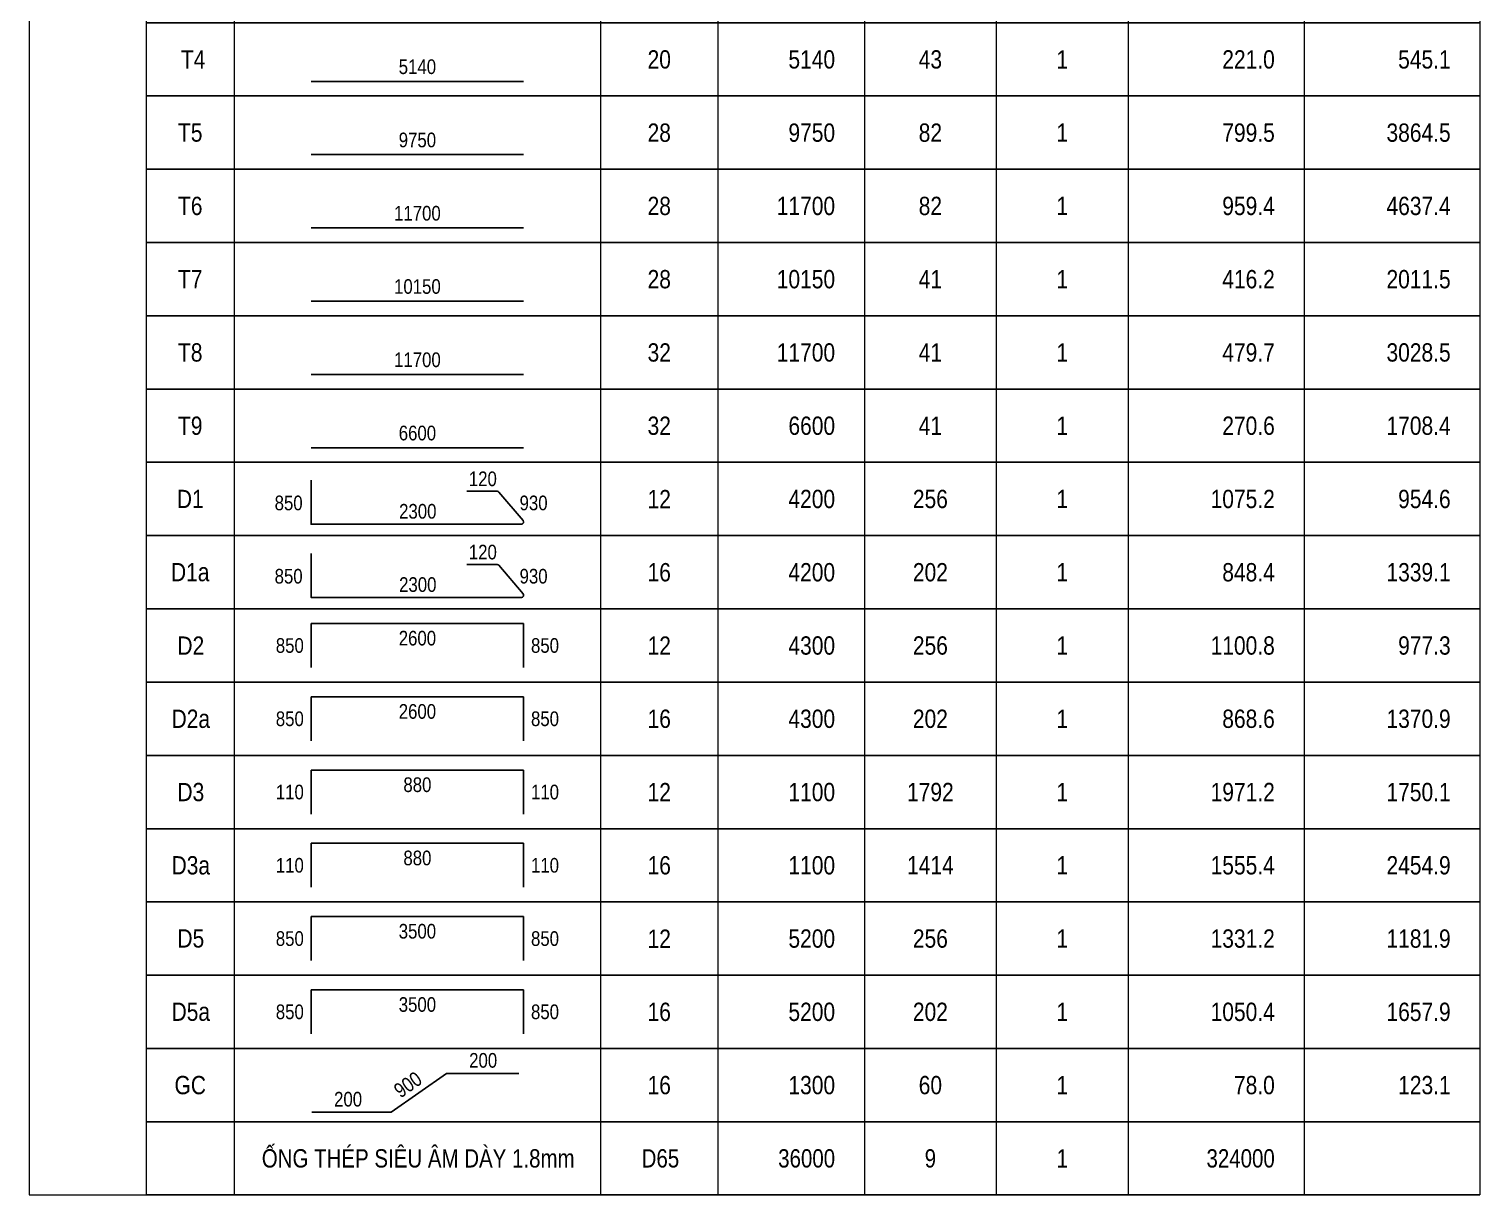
# Model space of a CAD drawing. Header units: millimetres. Extents: x -143483 to 1166745, y -1448440 to -1202244.
# Drawn here: x 384965 to 401465, y -1441116 to -1427854 of the extents above; entities that cross this region are included whole.
import ezdxf
from ezdxf.enums import TextEntityAlignment as Align

# ---------------------------------------------------------------- set-up
doc = ezdxf.new("R2010")
doc.units = ezdxf.units.MM
doc.header["$LTSCALE"] = 30
doc.layers.get('0').update_dxf_attribs({"lineweight": 9})
for name, color, linetype in [('ccu11-Text', 31, 'Continuous'), ('ccu11-Thep', 4, 'Continuous'), ('ccu12-Dai', 6, 'Continuous'), ('ccu12-Manh', 8, 'Continuous'), ('TEXT', 31, 'Continuous'), ('THEP', 4, 'Continuous')]:
    doc.layers.add(name, color=color, linetype=linetype)
doc.styles.add('Arial Narrow', font='ARIALN.TTF')
doc.styles.add('ccu11_simli', font='vnsimli.shx', dxfattribs={"width": 0.8})
doc.styles.add('ccu12-Arial', font='arial_0.ttf', dxfattribs={"width": 0.8})
doc.styles.add('ROMANS', font='arial_0.ttf', dxfattribs={"width": 0.8})

# ---------------------------------------------------------------- blocks, each defined once
blk = doc.blocks.new('TK_0')
at = {"layer": 'TEXT', "style": 'ROMANS', "width": 0.8}
for tag, p in [('SH', (600, -500)), ('DK', (7000, -500)), ('SL', (10700, -500)), ('SCK', (12500, -500))]:
    blk.add_attdef(tag, text='', height=250, dxfattribs=at).set_placement(p, align=Align.MIDDLE)
for tag, p in [('L', (9400, -500)), ('LA', (15400, -500)), ('KL', (17800, -500))]:
    blk.add_attdef(tag, text='', height=250, dxfattribs=at).set_placement(p, align=Align.MIDDLE_RIGHT)
blk = doc.blocks.new('*U4417')
at = {"layer": 'ccu12-Manh'}
blk.add_line((-7583, 0), (7583, 0), dxfattribs=at)
blk = doc.blocks.new('*U4418')
at = {"color": 0, "linetype": 'ByBlock', "lineweight": -2, "transparency": 16777216}
for p in [(0, 0), (0, -833), (0, -1667), (0, -2500), (0, -3333), (0, -4167), (0, -5000), (0, -5833), (0, -6667), (0, -7500), (0, -8333), (0, -9167), (0, -10000), (0, -10833), (0, -11667), (0, -12500), (0, -13333), (0, -14167), (0, -15000), (0, -15833), (0, -16667), (0, -17500), (0, -18333), (0, -19167), (0, -20000), (0, -20833), (0, -21667), (0, -22500), (0, -23333), (0, -24167), (0, -25000), (0, -25833)]:
    blk.add_blockref('*U4417', p, dxfattribs=at)
blk = doc.blocks.new('TK_1')
at = {"layer": 'THEP'}
blk.add_lwpolyline([(2250, -800), (5150, -800)], dxfattribs=at)
at = {"layer": 'TEXT', "style": 'ROMANS', "width": 0.8}
for tag, p in [('SH', (600, -500)), ('DK', (7000, -500)), ('SL', (10700, -500)), ('SCK', (12500, -500))]:
    blk.add_attdef(tag, text='', height=250, dxfattribs=at).set_placement(p, align=Align.MIDDLE)
for tag, p in [('L', (9400, -500)), ('LA', (15400, -500)), ('KL', (17800, -500))]:
    blk.add_attdef(tag, text='', height=250, dxfattribs=at).set_placement(p, align=Align.MIDDLE_RIGHT)
blk.add_attdef('L1', text='', height=200, dxfattribs=at).set_placement((3700, -700), align=Align.CENTER)
blk = doc.blocks.new('TK_3')
at = {"layer": 'THEP'}
for p, q in [((2250, -200), (2250, -800)), ((5150, -200), (5150, -800))]:
    blk.add_line(p, q, dxfattribs=at)
blk.add_lwpolyline([(2250, -200), (5150, -200)], dxfattribs=at)
at = {"layer": 'TEXT', "style": 'ccu11_simli', "width": 0.8}
for tag, p in [('SH', (608, -500)), ('DK', (7000, -500)), ('SL', (10700, -500)), ('SCK', (12500, -500))]:
    blk.add_attdef(tag, text='', height=250, dxfattribs=at).set_placement(p, align=Align.MIDDLE)
blk.add_attdef('L2', text='', height=200, dxfattribs=at).set_placement((3700, -300), align=Align.TOP_CENTER)
for tag, height, p in [('L', 250, (9400, -500)), ('LA', 250, (15400, -500)), ('KL', 250, (17800, -500)), ('L1', 200, (2150, -500))]:
    blk.add_attdef(tag, text='', height=height, dxfattribs=at).set_placement(p, align=Align.MIDDLE_RIGHT)
blk.add_attdef('L3', text='', height=200, dxfattribs=at).set_placement((5250, -500), align=Align.MIDDLE_LEFT)

msp = doc.modelspace()

# ---------------------------------------------------------------- linework, layer by layer
for p, q in [((384964.8, -1414449.57), (384964.8, -1441116.24)), ((386298.13, -1414449.57), (386298.13, -1441116.24)), ((387298.13, -1414449.57), (387298.13, -1441116.24)), ((391464.8, -1414449.57), (391464.8, -1441116.24)), ((392798.13, -1414449.57), (392798.13, -1441116.24)), ((394464.8, -1414449.57), (394464.8, -1441116.24)), ((395964.8, -1414449.57), (395964.8, -1441116.24)), ((397464.8, -1414449.57), (397464.8, -1441116.24)), ((399464.8, -1414449.57), (399464.8, -1441116.24)), ((401464.8, -1414449.57), (401464.8, -1441116.24)), ((384964.8, -1441116.24), (386298.13, -1441116.24))]:
    msp.add_line(p, q)
at = {"layer": 'ccu11-Thep', "ltscale": 3000, "flags": 128}
for points in [[(389944.48, -1433111.7), (390288.01, -1433111.7, -0.21968107), (390307.04, -1433120.48), (390583.83, -1433445.24, -0.63977293), (390564.8, -1433486.46), (389381.47, -1433486.46), (388173.13, -1433486.46), (388173.13, -1432986.46)], [(389944.48, -1433945.03), (390288.01, -1433945.03, -0.21968107), (390307.04, -1433953.82), (390583.83, -1434278.58, -0.63977293), (390564.8, -1434319.79), (389381.47, -1434319.79), (388173.13, -1434319.79), (388173.13, -1433819.79)]]:
    msp.add_lwpolyline(points, format="xyb", dxfattribs=at)
msp.add_lwpolyline([(388180.23, -1440175.3), (389081.76, -1440175.3), (389712.92, -1439733.61), (390535.68, -1439733.61)], dxfattribs=at)

# ---------------------------------------------------------------- block references
msp.add_blockref('*U4418', (393881.47, -1415282.91))
at = {"ltscale": 0.2}
ref = msp.add_blockref('TK_0', (386298.13, -1432782.91), dxfattribs=dict(at, xscale=0.833333338333486, yscale=0.833333338333486, zscale=0.833333338333486))
ref.add_attrib('SH', 'D1', dxfattribs={"layer": 'TEXT', "color": 1, "ltscale": 0.2, "height": 208.333, "style": 'Arial Narrow'}).set_placement((386798.13, -1433199.57), align=Align.MIDDLE)
ref.add_attrib('DK', '12', dxfattribs={"layer": 'TEXT', "color": 1, "ltscale": 0.2, "height": 208.333, "style": 'Arial Narrow'}).set_placement((392131.47, -1433199.57), align=Align.MIDDLE)
ref.add_attrib('L', '4200', dxfattribs={"layer": 'TEXT', "ltscale": 0.2, "height": 208.333, "style": 'Arial Narrow'}).set_placement((394131.47, -1433199.57), align=Align.MIDDLE_RIGHT)
ref.add_attrib('SL', '256', dxfattribs={"layer": 'TEXT', "color": 1, "ltscale": 0.2, "height": 208.333, "style": 'Arial Narrow'}).set_placement((395214.8, -1433199.57), align=Align.MIDDLE)
ref.add_attrib('SCK', '1', dxfattribs={"layer": 'TEXT', "color": 1, "ltscale": 0.2, "height": 208.33, "style": 'Arial Narrow'}).set_placement((396714.8, -1433199.57), align=Align.MIDDLE)
ref.add_attrib('LA', '1075.2', dxfattribs={"layer": 'TEXT', "ltscale": 0.2, "height": 208.333, "style": 'Arial Narrow'}).set_placement((399131.47, -1433199.57), align=Align.MIDDLE_RIGHT)
ref.add_attrib('KL', '954.6', dxfattribs={"layer": 'TEXT', "ltscale": 0.2, "height": 208.333, "style": 'Arial Narrow'}).set_placement((401131.47, -1433199.57), align=Align.MIDDLE_RIGHT)
ref = msp.add_blockref('TK_0', (386298.13, -1433616.24), dxfattribs=dict(at, xscale=0.833333338333486, yscale=0.833333338333486, zscale=0.833333338333486))
ref.add_attrib('SH', 'D1a', dxfattribs={"layer": 'TEXT', "color": 1, "ltscale": 0.2, "height": 208.333, "style": 'Arial Narrow'}).set_placement((386798.13, -1434032.91), align=Align.MIDDLE)
ref.add_attrib('DK', '16', dxfattribs={"layer": 'TEXT', "color": 1, "ltscale": 0.2, "height": 208.333, "style": 'Arial Narrow'}).set_placement((392131.47, -1434032.91), align=Align.MIDDLE)
ref.add_attrib('L', '4200', dxfattribs={"layer": 'TEXT', "ltscale": 0.2, "height": 208.333, "style": 'Arial Narrow'}).set_placement((394131.47, -1434032.91), align=Align.MIDDLE_RIGHT)
ref.add_attrib('SL', '202', dxfattribs={"layer": 'TEXT', "color": 1, "ltscale": 0.2, "height": 208.333, "style": 'Arial Narrow'}).set_placement((395214.8, -1434032.91), align=Align.MIDDLE)
ref.add_attrib('SCK', '1', dxfattribs={"layer": 'TEXT', "color": 1, "ltscale": 0.2, "height": 208.33, "style": 'Arial Narrow'}).set_placement((396714.8, -1434032.91), align=Align.MIDDLE)
ref.add_attrib('LA', '848.4', dxfattribs={"layer": 'TEXT', "ltscale": 0.2, "height": 208.333, "style": 'Arial Narrow'}).set_placement((399131.47, -1434032.91), align=Align.MIDDLE_RIGHT)
ref.add_attrib('KL', '1339.1', dxfattribs={"layer": 'TEXT', "ltscale": 0.2, "height": 208.333, "style": 'Arial Narrow'}).set_placement((401131.47, -1434032.91), align=Align.MIDDLE_RIGHT)
ref = msp.add_blockref('TK_0', (386298.13, -1439449.57), dxfattribs=dict(at, xscale=0.833333338333486, yscale=0.833333338333486, zscale=0.833333338333486))
ref.add_attrib('SH', 'GC', dxfattribs={"layer": 'TEXT', "color": 1, "ltscale": 0.2, "height": 208.333, "style": 'Arial Narrow'}).set_placement((386798.13, -1439866.24), align=Align.MIDDLE)
ref.add_attrib('DK', '16', dxfattribs={"layer": 'TEXT', "color": 1, "ltscale": 0.2, "height": 208.333, "style": 'Arial Narrow'}).set_placement((392131.47, -1439866.24), align=Align.MIDDLE)
ref.add_attrib('L', '1300', dxfattribs={"layer": 'TEXT', "ltscale": 0.2, "height": 208.333, "style": 'Arial Narrow'}).set_placement((394131.47, -1439866.24), align=Align.MIDDLE_RIGHT)
ref.add_attrib('SL', '60', dxfattribs={"layer": 'TEXT', "color": 1, "ltscale": 0.2, "height": 208.333, "style": 'Arial Narrow'}).set_placement((395214.8, -1439866.24), align=Align.MIDDLE)
ref.add_attrib('SCK', '1', dxfattribs={"layer": 'TEXT', "color": 1, "ltscale": 0.2, "height": 208.33, "style": 'Arial Narrow'}).set_placement((396714.8, -1439866.24), align=Align.MIDDLE)
ref.add_attrib('LA', '78.0', dxfattribs={"layer": 'TEXT', "ltscale": 0.2, "height": 208.333, "style": 'Arial Narrow'}).set_placement((399131.47, -1439866.24), align=Align.MIDDLE_RIGHT)
ref.add_attrib('KL', '123.1', dxfattribs={"layer": 'TEXT', "ltscale": 0.2, "height": 208.333, "style": 'Arial Narrow'}).set_placement((401131.47, -1439866.24), align=Align.MIDDLE_RIGHT)
at = {"layer": 'ccu12-Dai', "ltscale": 10000}
ref = msp.add_blockref('TK_1', (386298.13, -1427782.91), dxfattribs=dict(at, xscale=0.833333338333486, yscale=0.833333338333486, zscale=0.833333338333486))
ref.add_attrib('SH', ' T4', dxfattribs={"layer": 'TEXT', "color": 1, "ltscale": 10000, "height": 208.333, "style": 'Arial Narrow'}).set_placement((386798.13, -1428199.57), align=Align.MIDDLE)
ref.add_attrib('DK', '20', dxfattribs={"layer": 'TEXT', "color": 1, "ltscale": 10000, "height": 208.333, "style": 'Arial Narrow'}).set_placement((392131.47, -1428199.57), align=Align.MIDDLE)
ref.add_attrib('L', '5140', dxfattribs={"layer": 'TEXT', "ltscale": 10000, "height": 208.333, "style": 'Arial Narrow'}).set_placement((394131.47, -1428199.57), align=Align.MIDDLE_RIGHT)
ref.add_attrib('SL', '43', dxfattribs={"layer": 'TEXT', "color": 1, "ltscale": 10000, "height": 208.333, "style": 'Arial Narrow'}).set_placement((395214.8, -1428199.57), align=Align.MIDDLE)
ref.add_attrib('SCK', '1', dxfattribs={"layer": 'TEXT', "color": 1, "ltscale": 10000, "height": 208.33, "style": 'Arial Narrow'}).set_placement((396714.8, -1428199.57), align=Align.MIDDLE)
ref.add_attrib('LA', '221.0', dxfattribs={"layer": 'TEXT', "ltscale": 10000, "height": 208.333, "style": 'Arial Narrow'}).set_placement((399131.47, -1428199.57), align=Align.MIDDLE_RIGHT)
ref.add_attrib('KL', '545.1', dxfattribs={"layer": 'TEXT', "ltscale": 10000, "height": 208.333, "style": 'Arial Narrow'}).set_placement((401131.47, -1428199.57), align=Align.MIDDLE_RIGHT)
ref.add_attrib('L1', '5140', dxfattribs={"layer": 'TEXT', "ltscale": 10000, "height": 166.667, "style": 'Arial Narrow'}).set_placement((389381.47, -1428366.24), align=Align.CENTER)
ref = msp.add_blockref('TK_1', (386298.13, -1428616.24), dxfattribs=dict(at, xscale=0.833333338333486, yscale=0.833333338333486, zscale=0.833333338333486))
ref.add_attrib('SH', 'T5', dxfattribs={"layer": 'TEXT', "color": 1, "ltscale": 10000, "height": 208.333, "style": 'Arial Narrow'}).set_placement((386798.13, -1429032.91), align=Align.MIDDLE)
ref.add_attrib('DK', '28', dxfattribs={"layer": 'TEXT', "color": 1, "ltscale": 10000, "height": 208.333, "style": 'Arial Narrow'}).set_placement((392131.47, -1429032.91), align=Align.MIDDLE)
ref.add_attrib('L', '9750', dxfattribs={"layer": 'TEXT', "ltscale": 10000, "height": 208.333, "style": 'Arial Narrow'}).set_placement((394131.47, -1429032.91), align=Align.MIDDLE_RIGHT)
ref.add_attrib('SL', '82', dxfattribs={"layer": 'TEXT', "color": 1, "ltscale": 10000, "height": 208.333, "style": 'Arial Narrow'}).set_placement((395214.8, -1429032.91), align=Align.MIDDLE)
ref.add_attrib('SCK', '1', dxfattribs={"layer": 'TEXT', "color": 1, "ltscale": 10000, "height": 208.33, "style": 'Arial Narrow'}).set_placement((396714.8, -1429032.91), align=Align.MIDDLE)
ref.add_attrib('LA', '799.5', dxfattribs={"layer": 'TEXT', "ltscale": 10000, "height": 208.333, "style": 'Arial Narrow'}).set_placement((399131.47, -1429032.91), align=Align.MIDDLE_RIGHT)
ref.add_attrib('KL', '3864.5', dxfattribs={"layer": 'TEXT', "ltscale": 10000, "height": 208.333, "style": 'Arial Narrow'}).set_placement((401131.47, -1429032.91), align=Align.MIDDLE_RIGHT)
ref.add_attrib('L1', '9750', dxfattribs={"layer": 'TEXT', "ltscale": 10000, "height": 166.667, "style": 'Arial Narrow'}).set_placement((389381.47, -1429199.57), align=Align.CENTER)
ref = msp.add_blockref('TK_1', (386298.13, -1429449.57), dxfattribs=dict(at, xscale=0.833333338333486, yscale=0.833333338333486, zscale=0.833333338333486))
ref.add_attrib('SH', 'T6', dxfattribs={"layer": 'TEXT', "color": 1, "ltscale": 10000, "height": 208.333, "style": 'Arial Narrow'}).set_placement((386798.13, -1429866.24), align=Align.MIDDLE)
ref.add_attrib('DK', '28', dxfattribs={"layer": 'TEXT', "color": 1, "ltscale": 10000, "height": 208.333, "style": 'Arial Narrow'}).set_placement((392131.47, -1429866.24), align=Align.MIDDLE)
ref.add_attrib('L', '11700', dxfattribs={"layer": 'TEXT', "ltscale": 10000, "height": 208.333, "style": 'Arial Narrow'}).set_placement((394131.47, -1429866.24), align=Align.MIDDLE_RIGHT)
ref.add_attrib('SL', '82', dxfattribs={"layer": 'TEXT', "color": 1, "ltscale": 10000, "height": 208.333, "style": 'Arial Narrow'}).set_placement((395214.8, -1429866.24), align=Align.MIDDLE)
ref.add_attrib('SCK', '1', dxfattribs={"layer": 'TEXT', "color": 1, "ltscale": 10000, "height": 208.33, "style": 'Arial Narrow'}).set_placement((396714.8, -1429866.24), align=Align.MIDDLE)
ref.add_attrib('LA', '959.4', dxfattribs={"layer": 'TEXT', "ltscale": 10000, "height": 208.333, "style": 'Arial Narrow'}).set_placement((399131.47, -1429866.24), align=Align.MIDDLE_RIGHT)
ref.add_attrib('KL', '4637.4', dxfattribs={"layer": 'TEXT', "ltscale": 10000, "height": 208.333, "style": 'Arial Narrow'}).set_placement((401131.47, -1429866.24), align=Align.MIDDLE_RIGHT)
ref.add_attrib('L1', '11700', dxfattribs={"layer": 'TEXT', "ltscale": 10000, "height": 166.667, "style": 'Arial Narrow'}).set_placement((389381.47, -1430032.91), align=Align.CENTER)
ref = msp.add_blockref('TK_1', (386298.13, -1430282.91), dxfattribs=dict(at, xscale=0.833333338333486, yscale=0.833333338333486, zscale=0.833333338333486))
ref.add_attrib('SH', 'T7', dxfattribs={"layer": 'TEXT', "color": 1, "ltscale": 10000, "height": 208.333, "style": 'Arial Narrow'}).set_placement((386798.13, -1430699.57), align=Align.MIDDLE)
ref.add_attrib('DK', '28', dxfattribs={"layer": 'TEXT', "color": 1, "ltscale": 10000, "height": 208.333, "style": 'Arial Narrow'}).set_placement((392131.47, -1430699.57), align=Align.MIDDLE)
ref.add_attrib('L', '10150', dxfattribs={"layer": 'TEXT', "ltscale": 10000, "height": 208.333, "style": 'Arial Narrow'}).set_placement((394131.47, -1430699.57), align=Align.MIDDLE_RIGHT)
ref.add_attrib('SL', '41', dxfattribs={"layer": 'TEXT', "color": 1, "ltscale": 10000, "height": 208.333, "style": 'Arial Narrow'}).set_placement((395214.8, -1430699.57), align=Align.MIDDLE)
ref.add_attrib('SCK', '1', dxfattribs={"layer": 'TEXT', "color": 1, "ltscale": 10000, "height": 208.33, "style": 'Arial Narrow'}).set_placement((396714.8, -1430699.57), align=Align.MIDDLE)
ref.add_attrib('LA', '416.2', dxfattribs={"layer": 'TEXT', "ltscale": 10000, "height": 208.333, "style": 'Arial Narrow'}).set_placement((399131.47, -1430699.57), align=Align.MIDDLE_RIGHT)
ref.add_attrib('KL', '2011.5', dxfattribs={"layer": 'TEXT', "ltscale": 10000, "height": 208.333, "style": 'Arial Narrow'}).set_placement((401131.47, -1430699.57), align=Align.MIDDLE_RIGHT)
ref.add_attrib('L1', '10150', dxfattribs={"layer": 'TEXT', "ltscale": 10000, "height": 166.667, "style": 'Arial Narrow'}).set_placement((389381.47, -1430866.24), align=Align.CENTER)
ref = msp.add_blockref('TK_1', (386298.13, -1431116.24), dxfattribs=dict(at, xscale=0.833333338333486, yscale=0.833333338333486, zscale=0.833333338333486))
ref.add_attrib('SH', 'T8', dxfattribs={"layer": 'TEXT', "color": 1, "ltscale": 10000, "height": 208.333, "style": 'Arial Narrow'}).set_placement((386798.13, -1431532.91), align=Align.MIDDLE)
ref.add_attrib('DK', '32', dxfattribs={"layer": 'TEXT', "color": 1, "ltscale": 10000, "height": 208.333, "style": 'Arial Narrow'}).set_placement((392131.47, -1431532.91), align=Align.MIDDLE)
ref.add_attrib('L', '11700', dxfattribs={"layer": 'TEXT', "ltscale": 10000, "height": 208.333, "style": 'Arial Narrow'}).set_placement((394131.47, -1431532.91), align=Align.MIDDLE_RIGHT)
ref.add_attrib('SL', '41', dxfattribs={"layer": 'TEXT', "color": 1, "ltscale": 10000, "height": 208.333, "style": 'Arial Narrow'}).set_placement((395214.8, -1431532.91), align=Align.MIDDLE)
ref.add_attrib('SCK', '1', dxfattribs={"layer": 'TEXT', "color": 1, "ltscale": 10000, "height": 208.33, "style": 'Arial Narrow'}).set_placement((396714.8, -1431532.91), align=Align.MIDDLE)
ref.add_attrib('LA', '479.7', dxfattribs={"layer": 'TEXT', "ltscale": 10000, "height": 208.333, "style": 'Arial Narrow'}).set_placement((399131.47, -1431532.91), align=Align.MIDDLE_RIGHT)
ref.add_attrib('KL', '3028.5', dxfattribs={"layer": 'TEXT', "ltscale": 10000, "height": 208.333, "style": 'Arial Narrow'}).set_placement((401131.47, -1431532.91), align=Align.MIDDLE_RIGHT)
ref.add_attrib('L1', '11700', dxfattribs={"layer": 'TEXT', "ltscale": 10000, "height": 166.667, "style": 'Arial Narrow'}).set_placement((389381.47, -1431699.57), align=Align.CENTER)
ref = msp.add_blockref('TK_1', (386298.13, -1431949.57), dxfattribs=dict(at, xscale=0.833333338333486, yscale=0.833333338333486, zscale=0.833333338333486))
ref.add_attrib('SH', 'T9', dxfattribs={"layer": 'TEXT', "color": 1, "ltscale": 10000, "height": 208.333, "style": 'Arial Narrow'}).set_placement((386798.13, -1432366.24), align=Align.MIDDLE)
ref.add_attrib('DK', '32', dxfattribs={"layer": 'TEXT', "color": 1, "ltscale": 10000, "height": 208.333, "style": 'Arial Narrow'}).set_placement((392131.47, -1432366.24), align=Align.MIDDLE)
ref.add_attrib('L', '6600', dxfattribs={"layer": 'TEXT', "ltscale": 10000, "height": 208.333, "style": 'Arial Narrow'}).set_placement((394131.47, -1432366.24), align=Align.MIDDLE_RIGHT)
ref.add_attrib('SL', '41', dxfattribs={"layer": 'TEXT', "color": 1, "ltscale": 10000, "height": 208.333, "style": 'Arial Narrow'}).set_placement((395214.8, -1432366.24), align=Align.MIDDLE)
ref.add_attrib('SCK', '1', dxfattribs={"layer": 'TEXT', "color": 1, "ltscale": 10000, "height": 208.33, "style": 'Arial Narrow'}).set_placement((396714.8, -1432366.24), align=Align.MIDDLE)
ref.add_attrib('LA', '270.6', dxfattribs={"layer": 'TEXT', "ltscale": 10000, "height": 208.333, "style": 'Arial Narrow'}).set_placement((399131.47, -1432366.24), align=Align.MIDDLE_RIGHT)
ref.add_attrib('KL', '1708.4', dxfattribs={"layer": 'TEXT', "ltscale": 10000, "height": 208.333, "style": 'Arial Narrow'}).set_placement((401131.47, -1432366.24), align=Align.MIDDLE_RIGHT)
ref.add_attrib('L1', '6600', dxfattribs={"layer": 'TEXT', "ltscale": 10000, "height": 166.667, "style": 'Arial Narrow'}).set_placement((389381.47, -1432532.91), align=Align.CENTER)
ref = msp.add_blockref('TK_3', (386298.13, -1434449.57), dxfattribs=dict(at, xscale=0.833333338333486, yscale=0.833333338333486, zscale=0.833333338333486))
ref.add_attrib('SH', 'D2', dxfattribs={"layer": 'TEXT', "color": 1, "ltscale": 10000, "height": 208.333, "style": 'Arial Narrow'}).set_placement((386804.8, -1434866.24), align=Align.MIDDLE)
ref.add_attrib('DK', '12', dxfattribs={"layer": 'TEXT', "color": 1, "ltscale": 10000, "height": 208.333, "style": 'Arial Narrow'}).set_placement((392131.47, -1434866.24), align=Align.MIDDLE)
ref.add_attrib('L', '4300', dxfattribs={"layer": 'TEXT', "ltscale": 10000, "height": 208.333, "style": 'Arial Narrow'}).set_placement((394131.47, -1434866.24), align=Align.MIDDLE_RIGHT)
ref.add_attrib('SL', '256', dxfattribs={"layer": 'TEXT', "color": 1, "ltscale": 10000, "height": 208.333, "style": 'Arial Narrow'}).set_placement((395214.8, -1434866.24), align=Align.MIDDLE)
ref.add_attrib('SCK', '1', dxfattribs={"layer": 'TEXT', "color": 1, "ltscale": 10000, "height": 208.33, "style": 'Arial Narrow'}).set_placement((396714.8, -1434866.24), align=Align.MIDDLE)
ref.add_attrib('LA', '1100.8', dxfattribs={"layer": 'TEXT', "ltscale": 10000, "height": 208.333, "style": 'Arial Narrow'}).set_placement((399131.47, -1434866.24), align=Align.MIDDLE_RIGHT)
ref.add_attrib('KL', '977.3', dxfattribs={"layer": 'TEXT', "ltscale": 10000, "height": 208.333, "style": 'Arial Narrow'}).set_placement((401131.47, -1434866.24), align=Align.MIDDLE_RIGHT)
ref.add_attrib('L1', '850', dxfattribs={"layer": 'TEXT', "ltscale": 10000, "height": 166.667, "style": 'Arial Narrow'}).set_placement((388089.8, -1434866.24), align=Align.MIDDLE_RIGHT)
ref.add_attrib('L2', '2600', dxfattribs={"layer": 'TEXT', "ltscale": 10000, "height": 166.667, "style": 'Arial Narrow'}).set_placement((389381.47, -1434699.57), align=Align.TOP_CENTER)
ref.add_attrib('L3', '850', dxfattribs={"layer": 'TEXT', "ltscale": 10000, "height": 166.667, "style": 'Arial Narrow'}).set_placement((390673.13, -1434866.24), align=Align.MIDDLE_LEFT)
ref = msp.add_blockref('TK_3', (386298.13, -1435282.91), dxfattribs=dict(at, xscale=0.833333338333486, yscale=0.833333338333486, zscale=0.833333338333486))
ref.add_attrib('SH', 'D2a', dxfattribs={"layer": 'TEXT', "color": 1, "ltscale": 10000, "height": 208.333, "style": 'Arial Narrow'}).set_placement((386804.8, -1435699.57), align=Align.MIDDLE)
ref.add_attrib('DK', '16', dxfattribs={"layer": 'TEXT', "color": 1, "ltscale": 10000, "height": 208.333, "style": 'Arial Narrow'}).set_placement((392131.47, -1435699.57), align=Align.MIDDLE)
ref.add_attrib('L', '4300', dxfattribs={"layer": 'TEXT', "ltscale": 10000, "height": 208.333, "style": 'Arial Narrow'}).set_placement((394131.47, -1435699.57), align=Align.MIDDLE_RIGHT)
ref.add_attrib('SL', '202', dxfattribs={"layer": 'TEXT', "color": 1, "ltscale": 10000, "height": 208.333, "style": 'Arial Narrow'}).set_placement((395214.8, -1435699.57), align=Align.MIDDLE)
ref.add_attrib('SCK', '1', dxfattribs={"layer": 'TEXT', "color": 1, "ltscale": 10000, "height": 208.33, "style": 'Arial Narrow'}).set_placement((396714.8, -1435699.57), align=Align.MIDDLE)
ref.add_attrib('LA', '868.6', dxfattribs={"layer": 'TEXT', "ltscale": 10000, "height": 208.333, "style": 'Arial Narrow'}).set_placement((399131.47, -1435699.57), align=Align.MIDDLE_RIGHT)
ref.add_attrib('KL', '1370.9', dxfattribs={"layer": 'TEXT', "ltscale": 10000, "height": 208.333, "style": 'Arial Narrow'}).set_placement((401131.47, -1435699.57), align=Align.MIDDLE_RIGHT)
ref.add_attrib('L1', '850', dxfattribs={"layer": 'TEXT', "ltscale": 10000, "height": 166.667, "style": 'Arial Narrow'}).set_placement((388089.8, -1435699.57), align=Align.MIDDLE_RIGHT)
ref.add_attrib('L2', '2600', dxfattribs={"layer": 'TEXT', "ltscale": 10000, "height": 166.667, "style": 'Arial Narrow'}).set_placement((389381.47, -1435532.91), align=Align.TOP_CENTER)
ref.add_attrib('L3', '850', dxfattribs={"layer": 'TEXT', "ltscale": 10000, "height": 166.667, "style": 'Arial Narrow'}).set_placement((390673.13, -1435699.57), align=Align.MIDDLE_LEFT)
ref = msp.add_blockref('TK_3', (386298.13, -1436116.24), dxfattribs=dict(at, xscale=0.833333338333486, yscale=0.833333338333486, zscale=0.833333338333486))
ref.add_attrib('SH', 'D3', dxfattribs={"layer": 'TEXT', "color": 1, "ltscale": 10000, "height": 208.333, "style": 'Arial Narrow'}).set_placement((386804.8, -1436532.91), align=Align.MIDDLE)
ref.add_attrib('DK', '12', dxfattribs={"layer": 'TEXT', "color": 1, "ltscale": 10000, "height": 208.333, "style": 'Arial Narrow'}).set_placement((392131.47, -1436532.91), align=Align.MIDDLE)
ref.add_attrib('L', '1100', dxfattribs={"layer": 'TEXT', "ltscale": 10000, "height": 208.333, "style": 'Arial Narrow'}).set_placement((394131.47, -1436532.91), align=Align.MIDDLE_RIGHT)
ref.add_attrib('SL', '1792', dxfattribs={"layer": 'TEXT', "color": 1, "ltscale": 10000, "height": 208.333, "style": 'Arial Narrow'}).set_placement((395214.8, -1436532.91), align=Align.MIDDLE)
ref.add_attrib('SCK', '1', dxfattribs={"layer": 'TEXT', "color": 1, "ltscale": 10000, "height": 208.33, "style": 'Arial Narrow'}).set_placement((396714.8, -1436532.91), align=Align.MIDDLE)
ref.add_attrib('LA', '1971.2', dxfattribs={"layer": 'TEXT', "ltscale": 10000, "height": 208.333, "style": 'Arial Narrow'}).set_placement((399131.47, -1436532.91), align=Align.MIDDLE_RIGHT)
ref.add_attrib('KL', '1750.1', dxfattribs={"layer": 'TEXT', "ltscale": 10000, "height": 208.333, "style": 'Arial Narrow'}).set_placement((401131.47, -1436532.91), align=Align.MIDDLE_RIGHT)
ref.add_attrib('L1', '110', dxfattribs={"layer": 'TEXT', "ltscale": 10000, "height": 166.667, "style": 'Arial Narrow'}).set_placement((388089.8, -1436532.91), align=Align.MIDDLE_RIGHT)
ref.add_attrib('L2', '880', dxfattribs={"layer": 'TEXT', "ltscale": 10000, "height": 166.667, "style": 'Arial Narrow'}).set_placement((389381.47, -1436366.24), align=Align.TOP_CENTER)
ref.add_attrib('L3', '110', dxfattribs={"layer": 'TEXT', "ltscale": 10000, "height": 166.667, "style": 'Arial Narrow'}).set_placement((390673.13, -1436532.91), align=Align.MIDDLE_LEFT)
ref = msp.add_blockref('TK_3', (386298.13, -1436949.57), dxfattribs=dict(at, xscale=0.833333338333486, yscale=0.833333338333486, zscale=0.833333338333486))
ref.add_attrib('SH', 'D3a', dxfattribs={"layer": 'TEXT', "color": 1, "ltscale": 10000, "height": 208.333, "style": 'Arial Narrow'}).set_placement((386804.8, -1437366.24), align=Align.MIDDLE)
ref.add_attrib('DK', '16', dxfattribs={"layer": 'TEXT', "color": 1, "ltscale": 10000, "height": 208.333, "style": 'Arial Narrow'}).set_placement((392131.47, -1437366.24), align=Align.MIDDLE)
ref.add_attrib('L', '1100', dxfattribs={"layer": 'TEXT', "ltscale": 10000, "height": 208.333, "style": 'Arial Narrow'}).set_placement((394131.47, -1437366.24), align=Align.MIDDLE_RIGHT)
ref.add_attrib('SL', '1414', dxfattribs={"layer": 'TEXT', "color": 1, "ltscale": 10000, "height": 208.333, "style": 'Arial Narrow'}).set_placement((395214.8, -1437366.24), align=Align.MIDDLE)
ref.add_attrib('SCK', '1', dxfattribs={"layer": 'TEXT', "color": 1, "ltscale": 10000, "height": 208.33, "style": 'Arial Narrow'}).set_placement((396714.8, -1437366.24), align=Align.MIDDLE)
ref.add_attrib('LA', '1555.4', dxfattribs={"layer": 'TEXT', "ltscale": 10000, "height": 208.333, "style": 'Arial Narrow'}).set_placement((399131.47, -1437366.24), align=Align.MIDDLE_RIGHT)
ref.add_attrib('KL', '2454.9', dxfattribs={"layer": 'TEXT', "ltscale": 10000, "height": 208.333, "style": 'Arial Narrow'}).set_placement((401131.47, -1437366.24), align=Align.MIDDLE_RIGHT)
ref.add_attrib('L1', '110', dxfattribs={"layer": 'TEXT', "ltscale": 10000, "height": 166.667, "style": 'Arial Narrow'}).set_placement((388089.8, -1437366.24), align=Align.MIDDLE_RIGHT)
ref.add_attrib('L2', '880', dxfattribs={"layer": 'TEXT', "ltscale": 10000, "height": 166.667, "style": 'Arial Narrow'}).set_placement((389381.47, -1437199.57), align=Align.TOP_CENTER)
ref.add_attrib('L3', '110', dxfattribs={"layer": 'TEXT', "ltscale": 10000, "height": 166.667, "style": 'Arial Narrow'}).set_placement((390673.13, -1437366.24), align=Align.MIDDLE_LEFT)
ref = msp.add_blockref('TK_3', (386298.13, -1437782.91), dxfattribs=dict(at, xscale=0.833333338333486, yscale=0.833333338333486, zscale=0.833333338333486))
ref.add_attrib('SH', 'D5', dxfattribs={"layer": 'TEXT', "color": 1, "ltscale": 10000, "height": 208.333, "style": 'Arial Narrow'}).set_placement((386804.8, -1438199.57), align=Align.MIDDLE)
ref.add_attrib('DK', '12', dxfattribs={"layer": 'TEXT', "color": 1, "ltscale": 10000, "height": 208.333, "style": 'Arial Narrow'}).set_placement((392131.47, -1438199.57), align=Align.MIDDLE)
ref.add_attrib('L', '5200', dxfattribs={"layer": 'TEXT', "ltscale": 10000, "height": 208.333, "style": 'Arial Narrow'}).set_placement((394131.47, -1438199.57), align=Align.MIDDLE_RIGHT)
ref.add_attrib('SL', '256', dxfattribs={"layer": 'TEXT', "color": 1, "ltscale": 10000, "height": 208.333, "style": 'Arial Narrow'}).set_placement((395214.8, -1438199.57), align=Align.MIDDLE)
ref.add_attrib('SCK', '1', dxfattribs={"layer": 'TEXT', "color": 1, "ltscale": 10000, "height": 208.33, "style": 'Arial Narrow'}).set_placement((396714.8, -1438199.57), align=Align.MIDDLE)
ref.add_attrib('LA', '1331.2', dxfattribs={"layer": 'TEXT', "ltscale": 10000, "height": 208.333, "style": 'Arial Narrow'}).set_placement((399131.47, -1438199.57), align=Align.MIDDLE_RIGHT)
ref.add_attrib('KL', '1181.9', dxfattribs={"layer": 'TEXT', "ltscale": 10000, "height": 208.333, "style": 'Arial Narrow'}).set_placement((401131.47, -1438199.57), align=Align.MIDDLE_RIGHT)
ref.add_attrib('L1', '850', dxfattribs={"layer": 'TEXT', "ltscale": 10000, "height": 166.667, "style": 'Arial Narrow'}).set_placement((388089.8, -1438199.57), align=Align.MIDDLE_RIGHT)
ref.add_attrib('L2', '3500', dxfattribs={"layer": 'TEXT', "ltscale": 10000, "height": 166.667, "style": 'Arial Narrow'}).set_placement((389381.47, -1438032.91), align=Align.TOP_CENTER)
ref.add_attrib('L3', '850', dxfattribs={"layer": 'TEXT', "ltscale": 10000, "height": 166.667, "style": 'Arial Narrow'}).set_placement((390673.13, -1438199.57), align=Align.MIDDLE_LEFT)
ref = msp.add_blockref('TK_3', (386298.13, -1438616.24), dxfattribs=dict(at, xscale=0.833333338333486, yscale=0.833333338333486, zscale=0.833333338333486))
ref.add_attrib('SH', 'D5a', dxfattribs={"layer": 'TEXT', "color": 1, "ltscale": 10000, "height": 208.333, "style": 'Arial Narrow'}).set_placement((386804.8, -1439032.91), align=Align.MIDDLE)
ref.add_attrib('DK', '16', dxfattribs={"layer": 'TEXT', "color": 1, "ltscale": 10000, "height": 208.333, "style": 'Arial Narrow'}).set_placement((392131.47, -1439032.91), align=Align.MIDDLE)
ref.add_attrib('L', '5200', dxfattribs={"layer": 'TEXT', "ltscale": 10000, "height": 208.333, "style": 'Arial Narrow'}).set_placement((394131.47, -1439032.91), align=Align.MIDDLE_RIGHT)
ref.add_attrib('SL', '202', dxfattribs={"layer": 'TEXT', "color": 1, "ltscale": 10000, "height": 208.333, "style": 'Arial Narrow'}).set_placement((395214.8, -1439032.91), align=Align.MIDDLE)
ref.add_attrib('SCK', '1', dxfattribs={"layer": 'TEXT', "color": 1, "ltscale": 10000, "height": 208.33, "style": 'Arial Narrow'}).set_placement((396714.8, -1439032.91), align=Align.MIDDLE)
ref.add_attrib('LA', '1050.4', dxfattribs={"layer": 'TEXT', "ltscale": 10000, "height": 208.333, "style": 'Arial Narrow'}).set_placement((399131.47, -1439032.91), align=Align.MIDDLE_RIGHT)
ref.add_attrib('KL', '1657.9', dxfattribs={"layer": 'TEXT', "ltscale": 10000, "height": 208.333, "style": 'Arial Narrow'}).set_placement((401131.47, -1439032.91), align=Align.MIDDLE_RIGHT)
ref.add_attrib('L1', '850', dxfattribs={"layer": 'TEXT', "ltscale": 10000, "height": 166.667, "style": 'Arial Narrow'}).set_placement((388089.8, -1439032.91), align=Align.MIDDLE_RIGHT)
ref.add_attrib('L2', '3500', dxfattribs={"layer": 'TEXT', "ltscale": 10000, "height": 166.667, "style": 'Arial Narrow'}).set_placement((389381.47, -1438866.24), align=Align.TOP_CENTER)
ref.add_attrib('L3', '850', dxfattribs={"layer": 'TEXT', "ltscale": 10000, "height": 166.667, "style": 'Arial Narrow'}).set_placement((390673.13, -1439032.91), align=Align.MIDDLE_LEFT)

# ---------------------------------------------------------------- texts
at = {"layer": 'ccu11-Text', "linetype": 'Continuous', "style": 'ccu12-Arial', "width": 0.8}
for s, height, p in [('ỐNG THÉP SIÊU ÂM DÀY 1.8mm', 208.3333, (389390.36, -1440699.57)), ('D65', 208.333, (392144.88, -1440699.57))]:
    msp.add_text(s, height=height, dxfattribs=at).set_placement(p, align=Align.MIDDLE_CENTER)
for s, p in [('36000', (394131.47, -1440699.57)), ('324000', (399131.47, -1440699.57))]:
    msp.add_text(s, height=208.333, dxfattribs=at).set_placement(p, align=Align.MIDDLE_RIGHT)
for s, p in [('9', (395214.8, -1440699.57)), ('1', (396714.8, -1440699.57))]:
    msp.add_text(s, height=208.33, dxfattribs=at).set_placement(p, align=Align.MIDDLE)
at = {"layer": 'TEXT', "style": 'Arial Narrow'}
for tag, p in [('120', (389966.3, -1432970.38)), ('850', (387757.85, -1433244.84)), ('930', (390543.34, -1433244.84)), ('2300', (389173.34, -1433339.79)), ('120', (389966.3, -1433803.72)), ('850', (387757.85, -1434078.17)), ('930', (390543.34, -1434078.17)), ('2300', (389173.34, -1434173.12)), ('200', (389970.03, -1439584.95)), ('200', (388433.95, -1440026.64))]:
    msp.add_attdef(tag, text='0', height=166.67, dxfattribs=at).set_placement(p, align=Align.MIDDLE_LEFT)
msp.add_attdef('900', text='0', height=166.67, rotation=34.98504, dxfattribs=at).set_placement((389142.23, -1439951.54), align=Align.MIDDLE_LEFT)

doc.saveas('drawing.dxf')
